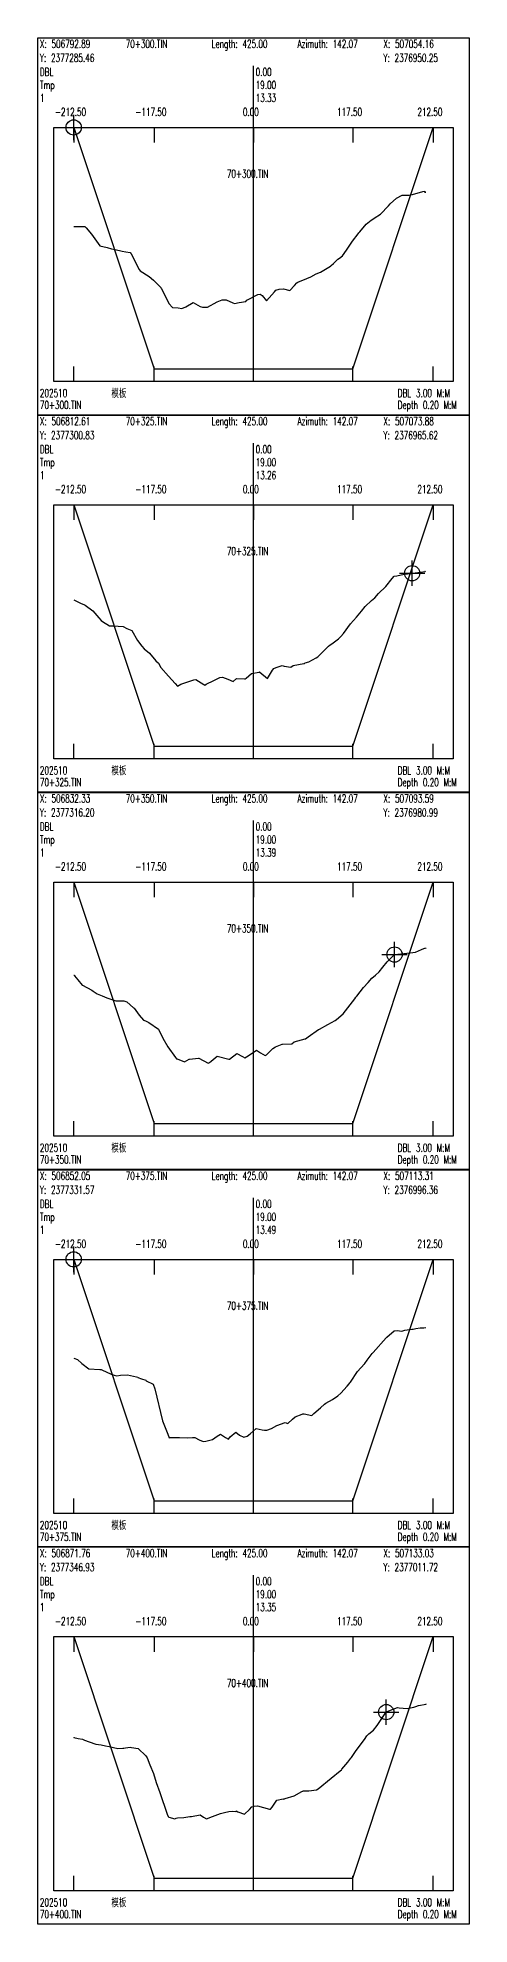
# Model space of a CAD drawing. Extents: x 1 to 194, y -24202 to 0.
# Drawn here: x 1 to 171, y -15887 to -15145 of the extents above; entities that cross this region are included whole.
import ezdxf

# ---------------------------------------------------------------- set-up
doc = ezdxf.new("R2010")
doc.units = 0
doc.header["$MEASUREMENT"] = 0
doc.layers.add('LABELS', color=7, linetype='Continuous')
doc.layers.add('XSECTION', color=7, linetype='Continuous')
doc.styles.get("Standard").update_dxf_attribs({"font": 'txt.shx'})

msp = doc.modelspace()

# ---------------------------------------------------------------- linework, layer by layer
at = {"color": 1}
for p, q in [((10.17, -15179.85), (20.17, -15179.85)), ((15.17, -15184.85), (15.17, -15174.85)), ((148.48, -15360.29), (148.48, -15350.29)), ((143.48, -15355.29), (153.48, -15355.29)), ((141.56, -15510.35), (141.56, -15500.35)), ((136.56, -15505.35), (146.56, -15505.35)), ((10.17, -15625.28), (20.17, -15625.28)), ((15.17, -15630.28), (15.17, -15620.28)), ((133.29, -15803.44), (143.29, -15803.44)), ((138.29, -15808.44), (138.29, -15798.44))]:
    msp.add_line(p, q, dxfattribs=at)
for centre in [(15.17, -15179.85), (148.48, -15355.29), (141.56, -15505.35), (15.17, -15625.28), (138.29, -15803.44)]:
    msp.add_circle(centre, 3, dxfattribs=at)
at = {"layer": 'XSECTION', "color": 0, "linetype": 'Continuous'}
for points in [[(1, -15144.56), (171, -15144.56), (171, -15293.03), (1, -15293.03), (1, -15144.56)], [(86, -15279.85), (86, -15155.61)], [(86, -15279.85), (86, -15155.61)], [(7.3, -15179.85), (164.7, -15179.85), (164.7, -15279.85), (7.3, -15279.85), (7.3, -15179.85)], [(15.17, -15179.85), (15.17, -15185.79)], [(15.17, -15179.85), (46.83, -15274.85)], [(15.17, -15179.85), (46.83, -15274.85)], [(46.83, -15179.85), (46.83, -15185.79)], [(86, -15179.85), (86, -15185.79)], [(125.17, -15179.85), (125.17, -15185.79)], [(125.17, -15274.85), (156.83, -15179.85)], [(125.17, -15274.85), (156.83, -15179.85)], [(156.83, -15179.85), (156.83, -15185.79)], [(15.17, -15279.85), (15.17, -15273.91)], [(46.83, -15279.85), (46.83, -15273.91)], [(46.83, -15274.85), (86, -15274.85)], [(46.83, -15274.85), (46.83, -15274.85)], [(46.83, -15274.85), (86, -15274.85)], [(86, -15279.85), (86, -15273.91)], [(86, -15274.85), (125.17, -15274.85)], [(86, -15274.85), (125.17, -15274.85)], [(125.17, -15279.85), (125.17, -15273.91)], [(125.17, -15274.85), (125.17, -15274.85)], [(156.83, -15279.85), (156.83, -15273.91)], [(1, -15293.04), (171, -15293.04), (171, -15441.5), (1, -15441.5), (1, -15293.04)], [(86, -15428.33), (86, -15304.09)], [(86, -15428.33), (86, -15304.09)], [(7.3, -15328.33), (164.7, -15328.33), (164.7, -15428.33), (7.3, -15428.33), (7.3, -15328.33)], [(15.17, -15328.33), (15.17, -15334.26)], [(15.17, -15328.33), (46.83, -15423.33)], [(15.17, -15328.33), (46.83, -15423.33)], [(46.83, -15328.33), (46.83, -15334.26)], [(86, -15328.33), (86, -15334.26)], [(125.17, -15328.33), (125.17, -15334.26)], [(125.17, -15423.33), (156.83, -15328.33)], [(125.17, -15423.33), (156.83, -15328.33)], [(156.83, -15328.33), (156.83, -15334.26)], [(15.17, -15428.33), (15.17, -15422.39)], [(46.83, -15428.33), (46.83, -15422.39)], [(46.83, -15423.33), (86, -15423.33)], [(46.83, -15423.33), (46.83, -15423.33)], [(46.83, -15423.33), (86, -15423.33)], [(86, -15428.33), (86, -15422.39)], [(86, -15423.33), (125.17, -15423.33)], [(86, -15423.33), (125.17, -15423.33)], [(125.17, -15428.33), (125.17, -15422.39)], [(125.17, -15423.33), (125.17, -15423.33)], [(156.83, -15428.33), (156.83, -15422.39)], [(1, -15441.51), (171, -15441.51), (171, -15589.98), (1, -15589.98), (1, -15441.51)], [(86, -15576.8), (86, -15452.57)], [(86, -15576.8), (86, -15452.57)], [(7.3, -15476.8), (164.7, -15476.8), (164.7, -15576.8), (7.3, -15576.8), (7.3, -15476.8)], [(15.17, -15476.8), (15.17, -15482.74)], [(15.17, -15476.8), (46.83, -15571.8)], [(15.17, -15476.8), (46.83, -15571.8)], [(46.83, -15476.8), (46.83, -15482.74)], [(86, -15476.8), (86, -15482.74)], [(125.17, -15476.8), (125.17, -15482.74)], [(125.17, -15571.8), (156.83, -15476.8)], [(125.17, -15571.8), (156.83, -15476.8)], [(156.83, -15476.8), (156.83, -15482.74)], [(15.17, -15576.8), (15.17, -15570.86)], [(46.83, -15576.8), (46.83, -15570.86)], [(46.83, -15571.8), (86, -15571.8)], [(46.83, -15571.8), (46.83, -15571.8)], [(46.83, -15571.8), (86, -15571.8)], [(86, -15576.8), (86, -15570.86)], [(86, -15571.8), (125.17, -15571.8)], [(86, -15571.8), (125.17, -15571.8)], [(125.17, -15576.8), (125.17, -15570.86)], [(125.17, -15571.8), (125.17, -15571.8)], [(156.83, -15576.8), (156.83, -15570.86)], [(1, -15589.99), (171, -15589.99), (171, -15738.46), (1, -15738.46), (1, -15589.99)], [(86, -15725.28), (86, -15601.04)], [(86, -15725.28), (86, -15601.04)], [(7.3, -15625.28), (164.7, -15625.28), (164.7, -15725.28), (7.3, -15725.28), (7.3, -15625.28)], [(15.17, -15625.28), (15.17, -15631.22)], [(15.17, -15625.28), (46.83, -15720.28)], [(15.17, -15625.28), (46.83, -15720.28)], [(46.83, -15625.28), (46.83, -15631.22)], [(86, -15625.28), (86, -15631.22)], [(125.17, -15625.28), (125.17, -15631.22)], [(125.17, -15720.28), (156.83, -15625.28)], [(125.17, -15720.28), (156.83, -15625.28)], [(156.83, -15625.28), (156.83, -15631.22)], [(15.17, -15725.28), (15.17, -15719.34)], [(46.83, -15725.28), (46.83, -15719.34)], [(46.83, -15720.28), (86, -15720.28)], [(46.83, -15720.28), (46.83, -15720.28)], [(46.83, -15720.28), (86, -15720.28)], [(86, -15725.28), (86, -15719.34)], [(86, -15720.28), (125.17, -15720.28)], [(86, -15720.28), (125.17, -15720.28)], [(125.17, -15725.28), (125.17, -15719.34)], [(125.17, -15720.28), (125.17, -15720.28)], [(156.83, -15725.28), (156.83, -15719.34)], [(1, -15738.47), (171, -15738.47), (171, -15886.93), (1, -15886.93), (1, -15738.47)], [(86, -15873.75), (86, -15749.52)], [(86, -15873.75), (86, -15749.52)], [(7.3, -15773.75), (164.7, -15773.75), (164.7, -15873.75), (7.3, -15873.75), (7.3, -15773.75)], [(15.17, -15773.75), (15.17, -15779.69)], [(15.17, -15773.75), (46.83, -15868.75)], [(15.17, -15773.75), (46.83, -15868.75)], [(46.83, -15773.75), (46.83, -15779.69)], [(86, -15773.75), (86, -15779.69)], [(125.17, -15773.75), (125.17, -15779.69)], [(125.17, -15868.75), (156.83, -15773.75)], [(125.17, -15868.75), (156.83, -15773.75)], [(156.83, -15773.75), (156.83, -15779.69)], [(15.17, -15873.75), (15.17, -15867.82)], [(46.83, -15873.75), (46.83, -15867.82)], [(46.83, -15868.75), (86, -15868.75)], [(46.83, -15868.75), (46.83, -15868.75)], [(46.83, -15868.75), (86, -15868.75)], [(86, -15873.75), (86, -15867.82)], [(86, -15868.75), (125.17, -15868.75)], [(86, -15868.75), (125.17, -15868.75)], [(125.17, -15873.75), (125.17, -15867.82)], [(125.17, -15868.75), (125.17, -15868.75)], [(156.83, -15873.75), (156.83, -15867.82)]]:
    msp.add_lwpolyline(points, dxfattribs=at)
at = {"layer": 'XSECTION', "color": 1, "linetype": 'Continuous'}
for points in [[(15.17, -15218.8), (17.7, -15218.8), (19.57, -15218.9), (20.09, -15219.35), (22.13, -15221.8), (23.47, -15223.7), (25.41, -15226.4), (28.42, -15227.15), (30.06, -15227.6), (31.48, -15227.9), (34.28, -15228.55), (35.75, -15228.75), (37.47, -15229.1), (37.82, -15229.55), (40.92, -15235.75), (41.34, -15236.3), (44.84, -15238.55), (46.56, -15239.95), (49.45, -15242.85), (49.56, -15242.95), (49.7, -15243.3), (52.62, -15249.15), (54.16, -15250.75), (56.39, -15250.8), (57.75, -15251.05), (59.3, -15250.5), (62.24, -15248.75), (64.94, -15250.35), (65.87, -15250.55), (67.94, -15250.6), (71.63, -15248.55), (73.64, -15247.7), (75.2, -15247.7), (77.81, -15248.85), (78.46, -15249.1), (80.39, -15248.8), (82.95, -15248.35), (83.38, -15247.8), (87.76, -15245.65), (88.61, -15245.5), (89.39, -15246.05), (91.1, -15248.05), (94.22, -15244.6), (94.84, -15243.9), (96.14, -15243.55), (97.87, -15243.35), (100.33, -15244), (102.14, -15242.05), (103.02, -15241), (103.51, -15240.75), (107.06, -15239.25), (108.59, -15238.6), (110.73, -15237.5), (112.38, -15236.75), (116.31, -15234.4), (116.6, -15234.25), (117.46, -15233.45), (119.24, -15231.75), (119.86, -15231.25), (121.01, -15230.35), (122.6, -15228.1), (125.01, -15224.65), (127.26, -15221.7), (127.52, -15221.35), (127.87, -15220.95), (130.34, -15217.95), (132.32, -15216.35), (132.95, -15215.95), (133.51, -15215.6), (136.01, -15214), (139.15, -15210.75), (139.77, -15209.95), (142.35, -15207.65), (144.56, -15206.5), (145.4, -15206.5), (147.37, -15206.45), (148.63, -15206.25), (152.71, -15205.1), (153.49, -15204.95), (153.56, -15205.55), (153.59, -15205.3)], [(15.17, -15365.73), (17.9, -15367.03), (19.46, -15367.73), (19.73, -15367.88), (22.78, -15370.08), (25.02, -15372.78), (25.97, -15373.93), (26.56, -15374.33), (29.22, -15375.93), (30.79, -15376.03), (32.75, -15376.13), (34.63, -15376.23), (36.05, -15377.08), (38.02, -15377.78), (40.35, -15381.73), (41.96, -15384.03), (42.95, -15385.03), (45.04, -15386.73), (47.55, -15389.78), (48.63, -15390.68), (49.56, -15392.33), (52.54, -15395.73), (55.14, -15398.68), (56.11, -15399.68), (57.33, -15398.98), (62.48, -15397.23), (63.3, -15397.13), (66.49, -15399.08), (66.82, -15399.38), (67.41, -15398.98), (70.32, -15397.48), (72.78, -15396.38), (73.78, -15396.23), (75.95, -15396.93), (77.95, -15397.88), (79.35, -15396.68), (82.42, -15396.88), (82.87, -15396.78), (83.06, -15396.63), (85.27, -15394.78), (88.23, -15394.18), (88.39, -15394.13), (88.53, -15394.23), (91.46, -15396.68), (93.49, -15393.48), (94.02, -15392.73), (94.28, -15392.58), (95.27, -15392.28), (97.26, -15391.63), (98.13, -15391.88), (100.71, -15392.28), (101.56, -15391.53), (105.84, -15390.78), (106.06, -15390.78), (106.29, -15390.58), (107.84, -15390.13), (110.65, -15388.58), (111.38, -15388.13), (115.5, -15383.98), (116.23, -15383.43), (116.91, -15383.03), (119.42, -15381.08), (120.46, -15380.13), (121.39, -15379.03), (124.15, -15375.23), (126.52, -15372.58), (128.48, -15370.23), (129.99, -15368.33), (132.54, -15366.03), (133.74, -15365.03), (135.26, -15363.28), (138.06, -15360.53), (140.62, -15357.38), (141.4, -15356.48), (142.51, -15356.33), (145.29, -15355.63), (148.04, -15355.33), (148.55, -15355.28), (148.84, -15355.28), (149.69, -15355.18), (153.62, -15354.63), (153.69, -15354.33), (153.71, -15354.38)], [(15.17, -15513.55), (15.38, -15513.45), (15.44, -15513.5), (15.54, -15513.65), (16.85, -15515.25), (18.53, -15517.4), (18.64, -15517.45), (22.3, -15519.35), (22.89, -15519.75), (24.39, -15520.75), (26.35, -15521.55), (28.25, -15522.35), (31.75, -15523.5), (33.4, -15523.55), (34.99, -15523.5), (36.11, -15523.95), (38.7, -15526.3), (38.94, -15526.5), (41.02, -15529.25), (42.63, -15531.1), (43.48, -15531.4), (44.81, -15532.05), (48.56, -15534.75), (50.34, -15538.2), (52.25, -15541.7), (55.32, -15545.8), (55.7, -15546.4), (55.95, -15546.4), (58.77, -15547.55), (60.62, -15546.55), (60.73, -15546.55), (64.4, -15546.05), (64.52, -15546.1), (68.16, -15548.05), (68.66, -15547.8), (69.31, -15547.35), (71.67, -15545.3), (76.26, -15546.45), (76.42, -15546.5), (76.55, -15546.45), (79.44, -15544.3), (81.7, -15545.45), (82.58, -15545.95), (83.91, -15545.2), (87.23, -15542.9), (88.82, -15544), (90.57, -15545.05), (91.06, -15544.8), (93.57, -15542.25), (94.72, -15541.65), (97.31, -15540.55), (97.42, -15540.55), (101.04, -15540.5), (102, -15539.65), (106.39, -15538.45), (106.5, -15538.5), (107.51, -15537.75), (111.63, -15534.85), (111.97, -15534.7), (115.22, -15532.8), (118.19, -15531.35), (118.66, -15530.95), (121.37, -15528.65), (125.91, -15522.7), (126.35, -15522.1), (126.67, -15521.7), (129.3, -15518.35), (131.15, -15516.35), (132.64, -15514.6), (134.1, -15513.4), (135.51, -15512.2), (137, -15510.35), (138.67, -15508.15), (141.53, -15505.35), (141.56, -15505.35), (141.61, -15505.35), (146.42, -15504.85), (147.65, -15504.7), (149.84, -15504.35), (152.16, -15503.3), (153.7, -15502.75), (153.74, -15502.7), (153.83, -15503)], [(15.17, -15664.13), (16.64, -15664.68), (18.34, -15666.23), (21.18, -15668.33), (25.52, -15668.58), (26.02, -15668.68), (26.24, -15668.78), (29.93, -15670.48), (31.18, -15670.83), (32.2, -15671.08), (33.65, -15670.88), (36.31, -15670.68), (37.56, -15670.93), (39.9, -15671.53), (40.39, -15671.68), (40.48, -15671.73), (41.9, -15672.28), (43.54, -15672.88), (43.75, -15673.08), (46.45, -15674.43), (47.1, -15676.18), (50.14, -15688.78), (52.23, -15694.08), (52.81, -15695.48), (53.12, -15695.43), (56.66, -15695.38), (56.91, -15695.38), (59.84, -15695.48), (61.94, -15695.43), (62.86, -15695.38), (64.59, -15696.33), (66.13, -15696.98), (67.16, -15696.88), (69.83, -15696.13), (71.67, -15694.88), (72.96, -15694.03), (74.97, -15695.38), (76.17, -15696.03), (76.87, -15695.18), (78.98, -15693.23), (80.48, -15694.43), (82.2, -15695.23), (83.55, -15694.83), (84.66, -15693.88), (87.06, -15691.78), (89.47, -15692.33), (90.29, -15692.53), (91.24, -15692.48), (93.11, -15691.88), (95.14, -15690.63), (98.41, -15689.48), (99.57, -15689.83), (101.33, -15688.13), (102.41, -15687.28), (105.22, -15686.18), (105.39, -15686.08), (105.49, -15686.08), (105.97, -15686.13), (108.99, -15686.68), (109.73, -15685.98), (112.38, -15683.68), (113.92, -15682.28), (114.46, -15681.93), (117.15, -15680.38), (119.19, -15678.93), (120.44, -15677.93), (122.86, -15675.13), (123.67, -15674.23), (123.9, -15673.88), (124.16, -15673.58), (127, -15669.43), (129.75, -15666.38), (129.82, -15666.33), (129.9, -15666.23), (130.82, -15664.93), (132.76, -15662.28), (133.12, -15661.88), (138.27, -15656.13), (138.34, -15656.03), (138.48, -15655.88), (141.45, -15653.38), (142.63, -15653.28), (144.38, -15653.48), (145.58, -15653.13), (148.3, -15652.73), (148.83, -15652.78), (149.98, -15652.43), (151.7, -15652.23), (153.12, -15652.18), (153.93, -15652.13)], [(15.17, -15813.3), (15.28, -15813.4), (16.91, -15813.8), (18.63, -15814.05), (19.39, -15814.45), (21.22, -15815.2), (23.96, -15816.05), (25.96, -15816.35), (27.75, -15816.7), (29.2, -15816.95), (32.61, -15817.8), (34.58, -15817.65), (34.96, -15817.6), (35.57, -15817.5), (37.39, -15817.2), (38.01, -15817.35), (40.56, -15817.8), (43.54, -15820.6), (44.14, -15821.5), (45.11, -15824.2), (46.55, -15827.55), (47.68, -15831.2), (49.07, -15835.05), (51.98, -15843.55), (52.34, -15844.55), (52.6, -15844.75), (55.02, -15845.4), (55.56, -15845.2), (56.08, -15845.1), (58.52, -15844.95), (60.87, -15844.5), (61.63, -15844.55), (64.93, -15843.9), (66.37, -15844.75), (67.54, -15845.4), (69.91, -15844.55), (73.01, -15843.35), (74.63, -15842.9), (76.31, -15842.5), (77.88, -15842.45), (79.01, -15842.5), (79.19, -15842.35), (79.8, -15842.65), (82.43, -15843.65), (84.39, -15841.75), (85.34, -15840.7), (86.24, -15840.45), (87.53, -15840.35), (92.24, -15841.7), (92.7, -15841.7), (93.3, -15840.85), (95.22, -15838.1), (97.62, -15837.6), (97.97, -15837.65), (98.43, -15837.45), (102.01, -15836.45), (105.07, -15834.7), (105.38, -15834.55), (105.62, -15834.45), (107.79, -15834.4), (110.87, -15834.05), (111.48, -15833.7), (116.54, -15829.4), (120.07, -15826.6), (120.61, -15826.2), (120.84, -15825.95), (123.11, -15823.1), (124.34, -15821.55), (124.55, -15821.3), (126.49, -15818.6), (129.68, -15814.2), (130.67, -15812.8), (131.46, -15812), (133.27, -15810.5), (134.68, -15808.7), (138.12, -15803.65), (138.31, -15803.35), (138.43, -15803.3), (139.36, -15802.95), (142.74, -15801.6), (143.35, -15801.75), (146.56, -15802.05), (149.2, -15801.45), (149.99, -15801.2), (151.01, -15800.9), (153.99, -15800.35), (154, -15800.25)]]:
    msp.add_lwpolyline(points, dxfattribs=at)

# ---------------------------------------------------------------- texts
at = {"layer": 'LABELS', "color": 0, "width": 0.666667}
for s, height, p in [('Y: 2377285.46', 3.1482, (1.85, -15154.09)), ('X: 506792.89', 3.1482, (1.85, -15148.56)), ('70+300.TIN', 3.148, (35.68, -15148.56)), ('Length: 425.00', 3.1482, (69.51, -15148.56)), ('Azimuth: 142.07', 3.1482, (103.34, -15148.56)), ('Y: 2376950.25', 3.1482, (137.17, -15154.09)), ('X: 507054.16', 3.1482, (137.17, -15148.56)), ('DBL', 3.148, (1.85, -15159.61)), ('0.00', 3.148, (86.85, -15159.61)), ('0.00', 3.148, (86.85, -15159.61)), ('Tmp', 3.148, (1.85, -15164.72)), ('19.00', 3.148, (86.85, -15164.72)), ('19.00', 3.148, (86.85, -15164.72)), ('-212.50', 3.148, (7.82, -15175.35)), ('-117.50', 3.148, (39.49, -15175.35)), ('0.00', 3.148, (81.8, -15175.35)), ('117.50', 3.148, (118.87, -15175.35)), ('212.50', 3.148, (150.54, -15175.35)), ('70+300.TIN', 3.148, (75.5, -15199.66)), ('模板', 3.148, (30.04, -15285.97)), ('DBL 3.00 M:M', 3.1482, (142.81, -15285.97)), ('70+300.TIN', 3.148, (1.85, -15290.65)), ('Depth 0.20 M:M', 3.1482, (142.81, -15290.65)), ('Y: 2377300.83', 3.1482, (1.85, -15302.56)), ('X: 506812.61', 3.1482, (1.85, -15297.04)), ('70+325.TIN', 3.148, (35.68, -15297.04)), ('Length: 425.00', 3.1482, (69.51, -15297.04)), ('Azimuth: 142.07', 3.1482, (103.34, -15297.04)), ('Y: 2376965.62', 3.1482, (137.17, -15302.56)), ('X: 507073.88', 3.1482, (137.17, -15297.04)), ('DBL', 3.148, (1.85, -15308.09)), ('0.00', 3.148, (86.85, -15308.09)), ('0.00', 3.148, (86.85, -15308.09)), ('Tmp', 3.148, (1.85, -15313.19)), ('19.00', 3.148, (86.85, -15313.19)), ('19.00', 3.148, (86.85, -15313.19)), ('-212.50', 3.148, (7.82, -15323.82)), ('-117.50', 3.148, (39.49, -15323.82)), ('0.00', 3.148, (81.8, -15323.82)), ('117.50', 3.148, (118.87, -15323.82)), ('212.50', 3.148, (150.54, -15323.82)), ('70+325.TIN', 3.148, (75.5, -15348.14)), ('模板', 3.148, (30.04, -15434.45)), ('DBL 3.00 M:M', 3.1482, (142.81, -15434.45)), ('70+325.TIN', 3.148, (1.85, -15439.13)), ('Depth 0.20 M:M', 3.1482, (142.81, -15439.13)), ('Y: 2377316.20', 3.1482, (1.85, -15451.04)), ('X: 506832.33', 3.1482, (1.85, -15445.51)), ('70+350.TIN', 3.148, (35.68, -15445.51)), ('Length: 425.00', 3.1482, (69.51, -15445.51)), ('Azimuth: 142.07', 3.1482, (103.34, -15445.51)), ('Y: 2376980.99', 3.1482, (137.17, -15451.04)), ('X: 507093.59', 3.1482, (137.17, -15445.51)), ('DBL', 3.148, (1.85, -15456.57)), ('0.00', 3.148, (86.85, -15456.57)), ('0.00', 3.148, (86.85, -15456.57)), ('Tmp', 3.148, (1.85, -15461.67)), ('19.00', 3.148, (86.85, -15461.67)), ('19.00', 3.148, (86.85, -15461.67)), ('-212.50', 3.148, (7.82, -15472.3)), ('-117.50', 3.148, (39.49, -15472.3)), ('0.00', 3.148, (81.8, -15472.3)), ('117.50', 3.148, (118.87, -15472.3)), ('212.50', 3.148, (150.54, -15472.3)), ('70+350.TIN', 3.148, (75.5, -15496.62)), ('模板', 3.148, (30.04, -15582.93)), ('DBL 3.00 M:M', 3.1482, (142.81, -15582.93)), ('70+350.TIN', 3.148, (1.85, -15587.6)), ('Depth 0.20 M:M', 3.1482, (142.81, -15587.6)), ('Y: 2377331.57', 3.1482, (1.85, -15599.52)), ('X: 506852.05', 3.1482, (1.85, -15593.99)), ('70+375.TIN', 3.148, (35.68, -15593.99)), ('Length: 425.00', 3.1482, (69.51, -15593.99)), ('Azimuth: 142.07', 3.1482, (103.34, -15593.99)), ('Y: 2376996.36', 3.1482, (137.17, -15599.52)), ('X: 507113.31', 3.1482, (137.17, -15593.99)), ('DBL', 3.148, (1.85, -15605.04)), ('0.00', 3.148, (86.85, -15605.04)), ('0.00', 3.148, (86.85, -15605.04)), ('Tmp', 3.148, (1.85, -15610.14)), ('19.00', 3.148, (86.85, -15610.14)), ('19.00', 3.148, (86.85, -15610.14)), ('-212.50', 3.148, (7.82, -15620.77)), ('-117.50', 3.148, (39.49, -15620.77)), ('0.00', 3.148, (81.8, -15620.77)), ('117.50', 3.148, (118.87, -15620.77)), ('212.50', 3.148, (150.54, -15620.77)), ('70+375.TIN', 3.148, (75.5, -15645.09)), ('模板', 3.148, (30.04, -15731.4)), ('DBL 3.00 M:M', 3.1482, (142.81, -15731.4)), ('70+375.TIN', 3.148, (1.85, -15736.08)), ('Depth 0.20 M:M', 3.1482, (142.81, -15736.08)), ('Y: 2377346.93', 3.1482, (1.85, -15747.99)), ('X: 506871.76', 3.1482, (1.85, -15742.47)), ('70+400.TIN', 3.148, (35.68, -15742.47)), ('Length: 425.00', 3.1482, (69.51, -15742.47)), ('Azimuth: 142.07', 3.1482, (103.34, -15742.47)), ('Y: 2377011.72', 3.1482, (137.17, -15747.99)), ('X: 507133.03', 3.1482, (137.17, -15742.47)), ('DBL', 3.148, (1.85, -15753.52)), ('0.00', 3.148, (86.85, -15753.52)), ('0.00', 3.148, (86.85, -15753.52)), ('Tmp', 3.148, (1.85, -15758.62)), ('19.00', 3.148, (86.85, -15758.62)), ('19.00', 3.148, (86.85, -15758.62)), ('-212.50', 3.148, (7.82, -15769.25)), ('-117.50', 3.148, (39.49, -15769.25)), ('0.00', 3.148, (81.8, -15769.25)), ('117.50', 3.148, (118.87, -15769.25)), ('212.50', 3.148, (150.54, -15769.25)), ('70+400.TIN', 3.148, (75.5, -15793.57)), ('模板', 3.148, (30.04, -15879.88)), ('DBL 3.00 M:M', 3.1482, (142.81, -15879.88)), ('70+400.TIN', 3.148, (1.85, -15884.55)), ('Depth 0.20 M:M', 3.1482, (142.81, -15884.55))]:
    msp.add_text(s, height=height, dxfattribs=at).set_placement(p)
at = {"layer": 'LABELS', "color": 1, "width": 0.666667}
for s, height, p in [('1', 3.15, (1.85, -15169.82)), ('13.33', 3.148, (86.85, -15169.82)), ('13.33', 3.148, (86.85, -15169.82)), ('202510', 3.148, (1.85, -15285.97)), ('1', 3.15, (1.85, -15318.29)), ('13.26', 3.148, (86.85, -15318.29)), ('13.26', 3.148, (86.85, -15318.29)), ('202510', 3.148, (1.85, -15434.45)), ('1', 3.15, (1.85, -15466.77)), ('13.39', 3.148, (86.85, -15466.77)), ('13.39', 3.148, (86.85, -15466.77)), ('202510', 3.148, (1.85, -15582.93)), ('1', 3.15, (1.85, -15615.24)), ('13.49', 3.148, (86.85, -15615.24)), ('13.49', 3.148, (86.85, -15615.24)), ('202510', 3.148, (1.85, -15731.4)), ('1', 3.15, (1.85, -15763.72)), ('13.35', 3.148, (86.85, -15763.72)), ('13.35', 3.148, (86.85, -15763.72)), ('202510', 3.148, (1.85, -15879.88))]:
    msp.add_text(s, height=height, dxfattribs=at).set_placement(p)

doc.saveas('drawing.dxf')
